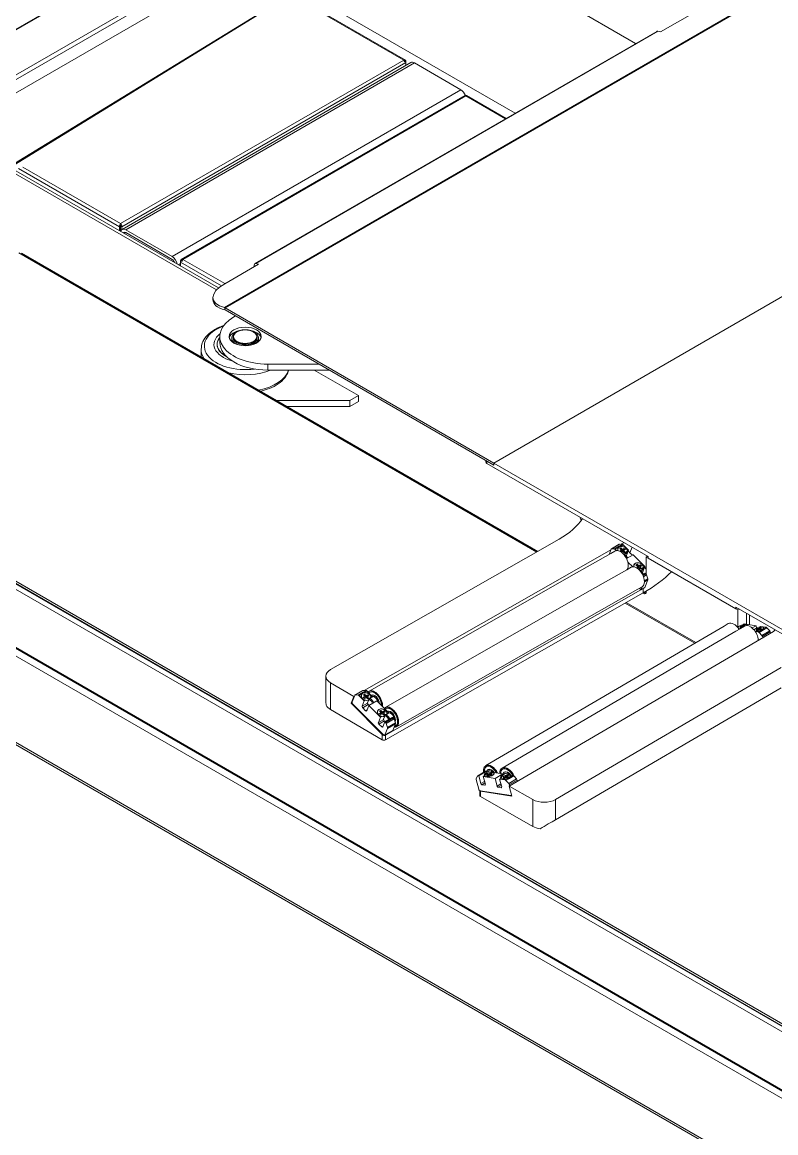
# Model space of a CAD drawing. Header units: millimetres. Extents: x -5 to 1510635, y -6 to 71285.
# Drawn here: x 1274851 to 1275792, y 11014 to 12401 of the extents above; entities that cross this region are included whole.
import ezdxf

# ---------------------------------------------------------------- set-up
doc = ezdxf.new("R2010")
doc.units = ezdxf.units.MM
doc.header["$LTSCALE"] = 1000
doc.linetypes.add('HIDDEN', pattern=[0.375, 0.25, -0.125])
doc.linetypes.add('PHANTOM', pattern=[2.5, 1.25, -0.25, 0.25, -0.25, 0.25, -0.25])
for name, color, linetype in [('2', 42, 'Continuous'), ('MP-3', 3, 'Continuous'), ('MP-4', 4, 'HIDDEN')]:
    doc.layers.add(name, color=color, linetype=linetype)

msp = doc.modelspace()

# ---------------------------------------------------------------- linework, layer by layer
at = {"layer": '2', "color": 6, "linetype": 'PHANTOM'}
msp.add_arc((1275218.259, 12212.212), 3135.026, 146.209252, 107.895356, dxfattribs=at)
at = {"layer": 'MP-3', "color": 0, "linetype": 'Continuous', "lineweight": 15}
for p, q in [((1275329.591, 12673.105), (1274671.982, 12293.434)), ((1275330.359, 12672.544), (1274672.751, 12292.874)), ((1275291.011, 12593.557), (1274788.966, 12303.7)), ((1275293.213, 12588.973), (1274791.167, 12299.117)), ((1275289.677, 12570.457), (1274794.702, 12284.684)), ((1275294.34, 12501.739), (1274791.167, 12194.004)), ((1274791.167, 12192.144), (1275289.469, 12498.927)), ((1275103.331, 12044.279), (1275760.939, 12423.949)), ((1275104.099, 12043.951), (1275761.708, 12423.622)), ((1275648.039, 12388.452), (1275690.465, 12412.947)), ((1275643.393, 12389.221), (1275141.347, 12099.365)), ((1275142.679, 12099.484), (1275644.725, 12389.34)), ((1275644.725, 12389.34), (1275648.039, 12388.452)), ((1275439.584, 11850.259), (1276097.193, 12229.93)), ((1275439.725, 11850.178), (1276097.334, 12229.848)), ((1275145.993, 12098.596), (1275103.567, 12074.101)), ((1275140.478, 12095.411), (1275140.478, 12097.442)), ((1275142.679, 12099.484), (1275145.993, 12098.596)), ((1275088.922, 12056.892), (1275088.922, 12054.187)), ((1275103.331, 12044.279), (1275103.567, 12044.203)), ((1275103.567, 12044.203), (1275103.567, 12041.51)), ((1275103.916, 12041.416), (1275103.567, 12041.51)), ((1275439.584, 11850.259), (1275104.099, 12043.951)), ((1275439.584, 11847.646), (1275104.099, 12041.339)), ((1275117.002, 12033.889), (1275115.022, 12032.746)), ((1275118.911, 12013.967), (1275118.557, 12013.763)), ((1275139.77, 12013.763), (1275139.417, 12013.967)), ((1275097.448, 12008.251), (1275097.448, 12000.903)), ((1275112.324, 12006.292), (1275112.324, 12004.985)), ((1275114.164, 12007.639), (1275114.164, 12006.414)), ((1275136.571, 11997.56), (1275136.614, 11997.535)), ((1275136.571, 11997.56), (1275136.571, 11997.525)), ((1275140.62, 11998.786), (1275139.073, 11999.68)), ((1275140.616, 12000.571), (1275142.35, 11999.57)), ((1275140.616, 12000.571), (1275140.616, 11999.264)), ((1275140.616, 11999.264), (1275141.099, 11998.986)), ((1275144.164, 12006.414), (1275144.164, 12007.639)), ((1275145.1, 12001.546), (1275144.288, 12002.015)), ((1275146.004, 12004.985), (1275146.004, 12006.292)), ((1275074.164, 11992.254), (1275074.164, 11982.687)), ((1275157.387, 11973.61), (1275221.473, 11973.573)), ((1275157.387, 11966.262), (1275157.387, 11973.61)), ((1275157.387, 11966.262), (1275234.214, 11966.217)), ((1275270.585, 11934.44), (1275215.527, 11966.228)), ((1275168.245, 11928.37), (1275259.979, 11928.316)), ((1275259.979, 11928.316), (1275270.585, 11934.44)), ((1275259.979, 11920.968), (1275259.979, 11928.316)), ((1275259.979, 11920.968), (1275270.585, 11927.092)), ((1275270.585, 11927.092), (1275270.585, 11934.44)), ((1275180.985, 11921.014), (1275259.979, 11920.968)), ((1275429.927, 11853.222), (1275429.927, 11851.484)), ((1275431.099, 11852.545), (1275431.099, 11849.851)), ((1275431.099, 11852.545), (1275439.725, 11847.565)), ((1275632.624, 11733.5), (1275431.099, 11849.851)), ((1275439.584, 11850.259), (1275439.584, 11847.646)), ((1275439.584, 11847.646), (1275439.725, 11847.728)), ((1275439.725, 11850.178), (1275935.124, 11564.159)), ((1275439.725, 11847.565), (1275439.725, 11850.178)), ((1275521.455, 11755.078), (1275235.81, 11592.302)), ((1275596.538, 11748.751), (1275586.574, 11743.073)), ((1275596.934, 11748.841), (1275586.97, 11743.163)), ((1275590.417, 11743.015), (1275594.697, 11745.454)), ((1275596.102, 11746.254), (1275600.381, 11748.693)), ((1275596.934, 11748.841), (1275600.381, 11748.693)), ((1275601.456, 11748.119), (1275597.176, 11745.68)), ((1275599.417, 11749.461), (1275598.232, 11748.785)), ((1275599.417, 11749.461), (1275599.143, 11748.746)), ((1275608.17, 11741.351), (1275601.456, 11748.119)), ((1275585.894, 11741.755), (1275534.178, 11712.284)), ((1275585.735, 11737.314), (1275540.185, 11711.358)), ((1275586.244, 11742.666), (1275583.761, 11736.19)), ((1275591.001, 11740.316), (1275585.735, 11737.314)), ((1275590.417, 11743.015), (1275586.97, 11743.163)), ((1275595.771, 11744.88), (1275591.492, 11742.441)), ((1275593.161, 11740.758), (1275591.492, 11742.441)), ((1275597.041, 11740.217), (1275599.176, 11741.433)), ((1275597.195, 11743.43), (1275598.619, 11744.241)), ((1275599.176, 11741.433), (1275597.195, 11743.43)), ((1275597.787, 11739.662), (1275598.695, 11740.18)), ((1275597.816, 11742.804), (1275598.138, 11742.987)), ((1275598.138, 11742.987), (1275598.619, 11744.241)), ((1275598.138, 11742.987), (1275600.119, 11740.991)), ((1275598.619, 11744.241), (1275600.599, 11742.245)), ((1275598.695, 11740.18), (1275599.176, 11741.433)), ((1275600.496, 11740.103), (1275598.731, 11739.097)), ((1275600.119, 11740.991), (1275600.599, 11742.245)), ((1275600.119, 11740.991), (1275602.254, 11742.208)), ((1275602.476, 11738.107), (1275600.496, 11740.103)), ((1275600.599, 11742.245), (1275602.734, 11743.461)), ((1275601.439, 11739.66), (1275601.919, 11740.914)), ((1275601.439, 11739.66), (1275602.798, 11738.29)), ((1275604.054, 11742.131), (1275601.919, 11740.914)), ((1275601.919, 11740.914), (1275603.9, 11738.918)), ((1275602.254, 11742.208), (1275602.734, 11743.461)), ((1275602.254, 11742.208), (1275602.953, 11741.503)), ((1275603.9, 11738.918), (1275602.476, 11738.107)), ((1275602.734, 11743.461), (1275604.054, 11742.131)), ((1275603.461, 11735.411), (1275602.745, 11735.825)), ((1275604.827, 11734.303), (1275605.647, 11734.771)), ((1275605.583, 11731.024), (1275613.781, 11735.695)), ((1275605.647, 11734.771), (1275608.17, 11741.351)), ((1275606.277, 11732.832), (1275606.008, 11732.679)), ((1275606.235, 11738.634), (1275606.355, 11738.947)), ((1275607.173, 11731.93), (1275606.277, 11732.832)), ((1275606.606, 11740.46), (1275608.17, 11741.351)), ((1275609.839, 11738.266), (1275612.473, 11745.135)), ((1275612.892, 11735.189), (1275609.839, 11738.266)), ((1275628.303, 11721.057), (1275613.781, 11735.695)), ((1275631.917, 11733.908), (1275630.149, 11732.888)), ((1275630.149, 11732.888), (1275644.291, 11724.723)), ((1275630.149, 11732.888), (1275644.291, 11724.723)), ((1275630.149, 11711.219), (1275630.149, 11732.888)), ((1275632.624, 11731.459), (1275632.624, 11733.5)), ((1275611.135, 11720.021), (1275605.868, 11717.02)), ((1275613.295, 11720.464), (1275607.257, 11726.55)), ((1275617.329, 11723.135), (1275618.752, 11723.947)), ((1275619.309, 11721.139), (1275617.329, 11723.135)), ((1275617.92, 11719.368), (1275618.828, 11719.886)), ((1275617.949, 11722.51), (1275618.272, 11722.693)), ((1275618.272, 11722.693), (1275618.752, 11723.947)), ((1275618.272, 11722.693), (1275620.252, 11720.697)), ((1275618.752, 11723.947), (1275620.732, 11721.95)), ((1275618.828, 11719.886), (1275619.309, 11721.139)), ((1275620.629, 11719.808), (1275618.864, 11718.803)), ((1275620.252, 11720.697), (1275620.732, 11721.95)), ((1275620.252, 11720.697), (1275622.387, 11721.914)), ((1275622.609, 11717.812), (1275620.629, 11719.808)), ((1275620.732, 11721.95), (1275622.868, 11723.167)), ((1275621.572, 11719.366), (1275622.053, 11720.62)), ((1275621.572, 11719.366), (1275622.932, 11717.996)), ((1275624.188, 11721.836), (1275622.053, 11720.62)), ((1275622.053, 11720.62), (1275624.033, 11718.623)), ((1275622.387, 11721.914), (1275622.868, 11723.167)), ((1275622.387, 11721.914), (1275623.086, 11721.209)), ((1275624.033, 11718.623), (1275622.609, 11717.812)), ((1275622.868, 11723.167), (1275624.188, 11721.836)), ((1275625.403, 11713.492), (1275628.303, 11721.057)), ((1275626.368, 11718.34), (1275626.489, 11718.653)), ((1275626.739, 11720.166), (1275628.303, 11721.057)), ((1275630.149, 11717.794), (1275627.915, 11720.045)), ((1275742.225, 11668.18), (1275632.624, 11731.459)), ((1275534.178, 11712.284), (1275277.962, 11566.278)), ((1275540.185, 11711.358), (1275283.969, 11565.352)), ((1275605.868, 11717.02), (1275560.319, 11691.064)), ((1275623.595, 11715.117), (1275622.878, 11715.531)), ((1275625.716, 11710.73), (1275628.932, 11712.562)), ((1275626.17, 11709.768), (1275629.705, 11711.783)), ((1275630.498, 11710.474), (1275626.749, 11708.338)), ((1275627.881, 11703.121), (1275632.106, 11705.528)), ((1275632.153, 11704.252), (1275627.893, 11701.824)), ((1275628.507, 11694.743), (1275632.153, 11704.252)), ((1275628.932, 11712.562), (1275629.705, 11711.783)), ((1275630.498, 11710.474), (1275632.106, 11705.528)), ((1275560.319, 11691.064), (1275304.103, 11545.057)), ((1275623.342, 11692.089), (1275304.496, 11510.393)), ((1275574.182, 11666.736), (1275619.731, 11692.693)), ((1275619.731, 11692.693), (1275624.998, 11695.694)), ((1275621.655, 11693.789), (1275623.525, 11691.904)), ((1275623.525, 11691.904), (1275624.973, 11695.68)), ((1275623.525, 11691.904), (1275628.507, 11694.743)), ((1275626.157, 11693.404), (1275626.157, 11687.978)), ((1275630.149, 11689.613), (1275630.149, 11690.312)), ((1275304.496, 11504.677), (1275626.157, 11687.978)), ((1275605.251, 11676.064), (1275692.071, 11625.938)), ((1275626.033, 11687.907), (1275626.614, 11687.572)), ((1275626.614, 11687.572), (1275630.149, 11689.613)), ((1275317.22, 11520.305), (1275574.182, 11666.736)), ((1275603.97, 11675.334), (1275690.807, 11625.199)), ((1275730.558, 11674.917), (1275744.7, 11666.752)), ((1275730.558, 11674.917), (1275744.7, 11666.752)), ((1275943.751, 11553.871), (1275742.225, 11670.222)), ((1275742.225, 11668.18), (1275742.225, 11670.222)), ((1275742.225, 11668.18), (1275742.225, 11670.222)), ((1275743.993, 11669.201), (1275742.225, 11668.18)), ((1275743.993, 11669.201), (1275742.225, 11668.18)), ((1275746.468, 11667.772), (1275744.7, 11666.752)), ((1275746.468, 11667.772), (1275744.7, 11666.752)), ((1275744.7, 11666.752), (1275744.7, 11645.495)), ((1275744.7, 11666.752), (1275744.7, 11645.495)), ((1275755.307, 11662.669), (1275755.307, 11648.891)), ((1275755.307, 11662.669), (1275755.307, 11648.891)), ((1275732.677, 11649.691), (1275727.479, 11646.65)), ((1275751.034, 11648.404), (1275752.578, 11649.307)), ((1275752.578, 11649.307), (1275767.291, 11647.066)), ((1275759.064, 11660.5), (1275759.064, 11648.319)), ((1275759.064, 11660.5), (1275759.064, 11648.319)), ((1275788.962, 11640.027), (1275458.8, 11446.901)), ((1275727.479, 11646.65), (1275682.521, 11620.352)), ((1275742.257, 11640.256), (1275702.919, 11617.245)), ((1275747.455, 11643.297), (1275742.257, 11640.256)), ((1275746.004, 11643.057), (1275746.831, 11642.932)), ((1275746.857, 11644.481), (1275748.965, 11645.714)), ((1275748.195, 11644.278), (1275746.857, 11644.481)), ((1275746.958, 11646.02), (1275748.363, 11646.841)), ((1275748.965, 11645.714), (1275746.958, 11646.02)), ((1275753.075, 11646.584), (1275747.877, 11643.543)), ((1275750.302, 11645.51), (1275748.195, 11644.278)), ((1275748.363, 11646.841), (1275750.369, 11646.536)), ((1275748.653, 11645.761), (1275748.363, 11646.841)), ((1275749.194, 11644.862), (1275748.965, 11645.714)), ((1275749.161, 11644.982), (1275749.35, 11644.953)), ((1275751.046, 11645.397), (1275750.302, 11645.51)), ((1275750.369, 11646.536), (1275752.477, 11647.769)), ((1275750.66, 11645.456), (1275750.369, 11646.536)), ((1275753.814, 11647.565), (1275751.707, 11646.332)), ((1275751.707, 11646.332), (1275752.451, 11646.219)), ((1275751.834, 11645.858), (1275751.707, 11646.332)), ((1275752.477, 11647.769), (1275753.814, 11647.565)), ((1275752.706, 11646.916), (1275752.477, 11647.769)), ((1275762.534, 11644.283), (1275767.291, 11647.066)), ((1275766.402, 11639.951), (1275769.944, 11639.411)), ((1275767.255, 11641.375), (1275769.363, 11642.607)), ((1275768.593, 11641.171), (1275767.255, 11641.375)), ((1275767.291, 11647.066), (1275768.042, 11644.273)), ((1275767.356, 11642.913), (1275768.761, 11643.735)), ((1275769.363, 11642.607), (1275767.356, 11642.913)), ((1275770.7, 11642.404), (1275768.593, 11641.171)), ((1275768.761, 11643.735), (1275770.768, 11643.429)), ((1275769.051, 11642.655), (1275768.761, 11643.735)), ((1275769.592, 11641.755), (1275769.363, 11642.607)), ((1275769.559, 11641.875), (1275769.748, 11641.847)), ((1275774.168, 11641.882), (1275769.944, 11639.411)), ((1275772.707, 11642.098), (1275770.7, 11642.404)), ((1275770.768, 11643.429), (1275772.875, 11644.662)), ((1275771.058, 11642.349), (1275770.768, 11643.429)), ((1275771.032, 11638.737), (1275775.256, 11641.208)), ((1275771.032, 11638.737), (1275774.525, 11634.878)), ((1275771.432, 11645.297), (1275772.976, 11646.2)), ((1275774.213, 11644.458), (1275772.105, 11643.225)), ((1275772.105, 11643.225), (1275774.112, 11642.92)), ((1275772.395, 11642.146), (1275772.105, 11643.225)), ((1275772.207, 11642.174), (1275772.363, 11642.266)), ((1275774.112, 11642.92), (1275772.707, 11642.098)), ((1275772.875, 11644.662), (1275774.213, 11644.458)), ((1275773.104, 11643.81), (1275772.875, 11644.662)), ((1275772.976, 11646.2), (1275779.779, 11645.164)), ((1275784.359, 11640.631), (1275774.525, 11634.878)), ((1275775.261, 11633.537), (1275785.095, 11639.29)), ((1275779.779, 11645.164), (1275775.555, 11642.693)), ((1275776.643, 11642.019), (1275780.867, 11644.489)), ((1275784.359, 11640.631), (1275780.867, 11644.489)), ((1275785.095, 11639.29), (1275785.45, 11637.972)), ((1275790.388, 11641.101), (1275789.97, 11642.656)), ((1275775.261, 11633.537), (1275775.615, 11632.22)), ((1275682.521, 11620.352), (1275429.631, 11472.425)), ((1275702.919, 11617.245), (1275450.029, 11469.319)), ((1275798.692, 11595.015), (1275516.756, 11430.099)), ((1275229.86, 11584.084), (1275229.86, 11553.914)), ((1275235.626, 11575.973), (1275264.913, 11558.842)), ((1275235.626, 11542.496), (1275235.626, 11575.973)), ((1275276.268, 11566.244), (1275266.304, 11560.566)), ((1275276.664, 11566.333), (1275266.7, 11560.655)), ((1275275.832, 11563.747), (1275280.111, 11566.185)), ((1275276.664, 11566.333), (1275280.111, 11566.185)), ((1275281.186, 11565.611), (1275276.906, 11563.173)), ((1275287.9, 11558.843), (1275281.186, 11565.611)), ((1275516.756, 11404.787), (1275798.692, 11569.704)), ((1275261.617, 11550.245), (1275264.913, 11558.842)), ((1275265.974, 11560.159), (1275262.809, 11551.904)), ((1275265.624, 11559.247), (1275264.913, 11558.842)), ((1275270.147, 11560.507), (1275266.7, 11560.655)), ((1275270.147, 11560.507), (1275274.427, 11562.946)), ((1275275.501, 11562.372), (1275271.222, 11559.933)), ((1275277.936, 11553.165), (1275271.222, 11559.933)), ((1275275.413, 11546.585), (1275277.936, 11553.165)), ((1275276.771, 11557.709), (1275278.906, 11558.926)), ((1275278.091, 11556.378), (1275276.771, 11557.709)), ((1275276.925, 11560.922), (1275278.349, 11561.733)), ((1275278.906, 11558.926), (1275276.925, 11560.922)), ((1275277.391, 11557.083), (1275278.425, 11557.672)), ((1275277.546, 11560.296), (1275277.868, 11560.48)), ((1275277.868, 11560.48), (1275278.349, 11561.733)), ((1275277.868, 11560.48), (1275279.849, 11558.483)), ((1275277.936, 11553.165), (1275279.5, 11554.057)), ((1275280.226, 11557.595), (1275278.091, 11556.378)), ((1275278.349, 11561.733), (1275280.329, 11559.737)), ((1275278.425, 11557.672), (1275278.906, 11558.926)), ((1275279.849, 11558.483), (1275280.329, 11559.737)), ((1275279.849, 11558.483), (1275281.984, 11559.7)), ((1275282.206, 11555.599), (1275280.226, 11557.595)), ((1275280.329, 11559.737), (1275282.464, 11560.954)), ((1275281.169, 11557.153), (1275281.649, 11558.406)), ((1275281.169, 11557.153), (1275282.528, 11555.782)), ((1275283.785, 11559.623), (1275281.649, 11558.406)), ((1275281.649, 11558.406), (1275283.63, 11556.41)), ((1275281.984, 11559.7), (1275282.464, 11560.954)), ((1275281.984, 11559.7), (1275282.683, 11558.995)), ((1275283.112, 11553.738), (1275281.988, 11550.806)), ((1275283.63, 11556.41), (1275282.206, 11555.599)), ((1275282.464, 11560.954), (1275283.785, 11559.623)), ((1275283.547, 11547.51), (1275293.511, 11553.188)), ((1275285.965, 11556.126), (1275286.085, 11556.439)), ((1275288.054, 11557.922), (1275286.221, 11556.878)), ((1275286.336, 11557.952), (1275287.9, 11558.843)), ((1275286.958, 11560.322), (1275286.652, 11560.147)), ((1275287.405, 11557.553), (1275287.9, 11558.843)), ((1275287.93, 11558.401), (1275287.675, 11558.255)), ((1275308.033, 11538.549), (1275293.511, 11553.188)), ((1275235.626, 11542.496), (1275300.253, 11504.693)), ((1275262.78, 11550.908), (1275261.617, 11550.245)), ((1275300.253, 11511.3), (1275261.617, 11550.245)), ((1275263.649, 11549.32), (1275301.935, 11510.727)), ((1275275.413, 11546.585), (1275282.095, 11550.393)), ((1275282.89, 11548.549), (1275276.043, 11544.647)), ((1275279.674, 11540.987), (1275276.043, 11544.647)), ((1275279.674, 11540.987), (1275281.43, 11541.988)), ((1275283.547, 11547.51), (1275281.024, 11540.929)), ((1275298.069, 11532.871), (1275283.547, 11547.51)), ((1275296.904, 11537.415), (1275299.039, 11538.632)), ((1275298.224, 11536.084), (1275296.904, 11537.415)), ((1275297.059, 11540.628), (1275298.482, 11541.439)), ((1275299.039, 11538.632), (1275297.059, 11540.628)), ((1275297.525, 11536.789), (1275298.559, 11537.378)), ((1275297.68, 11540.002), (1275298.002, 11540.185)), ((1275298.002, 11540.185), (1275298.482, 11541.439)), ((1275298.002, 11540.185), (1275299.982, 11538.189)), ((1275298.482, 11541.439), (1275300.462, 11539.443)), ((1275298.559, 11537.378), (1275299.039, 11538.632)), ((1275299.982, 11538.189), (1275300.462, 11539.443)), ((1275299.982, 11538.189), (1275302.117, 11539.406)), ((1275300.462, 11539.443), (1275302.598, 11540.659)), ((1275301.302, 11536.858), (1275301.783, 11538.112)), ((1275303.918, 11539.329), (1275301.783, 11538.112)), ((1275301.783, 11538.112), (1275303.763, 11536.116)), ((1275302.117, 11539.406), (1275302.598, 11540.659)), ((1275302.117, 11539.406), (1275302.816, 11538.701)), ((1275302.598, 11540.659), (1275303.918, 11539.329)), ((1275308.187, 11537.628), (1275306.354, 11536.583)), ((1275306.469, 11537.658), (1275308.033, 11538.549)), ((1275307.091, 11540.028), (1275306.785, 11539.853)), ((1275307.538, 11537.258), (1275308.033, 11538.549)), ((1275308.063, 11538.107), (1275307.808, 11537.961)), ((1275295.547, 11526.291), (1275298.069, 11532.871)), ((1275295.547, 11526.291), (1275302.228, 11530.098)), ((1275303.023, 11528.254), (1275296.176, 11524.352)), ((1275299.807, 11520.693), (1275296.176, 11524.352)), ((1275298.069, 11532.871), (1275299.633, 11533.762)), ((1275300.359, 11537.301), (1275298.224, 11536.084)), ((1275302.34, 11535.305), (1275300.359, 11537.301)), ((1275303.68, 11527.215), (1275301.157, 11520.635)), ((1275301.302, 11536.858), (1275302.662, 11535.488)), ((1275303.246, 11533.444), (1275302.122, 11530.512)), ((1275303.763, 11536.116), (1275302.34, 11535.305)), ((1275303.68, 11527.215), (1275313.644, 11532.893)), ((1275304.454, 11526.436), (1275303.68, 11527.215)), ((1275304.454, 11526.436), (1275314.418, 11532.114)), ((1275315.21, 11530.806), (1275305.246, 11525.128)), ((1275306.854, 11520.181), (1275305.246, 11525.128)), ((1275306.099, 11535.832), (1275306.219, 11536.145)), ((1275306.854, 11520.181), (1275316.818, 11525.859)), ((1275316.865, 11524.583), (1275306.901, 11518.905)), ((1275314.418, 11532.114), (1275313.644, 11532.893)), ((1275313.7, 11516.328), (1275316.865, 11524.583)), ((1275315.21, 11530.806), (1275316.818, 11525.859)), ((1275299.807, 11520.693), (1275301.563, 11521.694)), ((1275300.253, 11511.3), (1275300.253, 11504.693)), ((1275303.406, 11510.243), (1275313.37, 11515.921)), ((1275303.736, 11510.65), (1275306.901, 11518.905)), ((1275303.736, 11510.65), (1275313.7, 11516.328)), ((1275304.496, 11504.677), (1275304.496, 11510.393)), ((1275420.889, 11443.012), (1275417.683, 11454.945)), ((1275419.359, 11459.245), (1275417.731, 11456.166)), ((1275429.474, 11465.298), (1275419.64, 11459.546)), ((1275429.997, 11465.384), (1275420.163, 11459.631)), ((1275420.163, 11459.631), (1275420.946, 11459.512)), ((1275430.781, 11465.265), (1275420.946, 11459.512)), ((1275420.946, 11459.512), (1275423.502, 11449.999)), ((1275428.175, 11459.549), (1275426.631, 11458.646)), ((1275426.631, 11458.646), (1275441.344, 11456.405)), ((1275429.187, 11449.133), (1275426.631, 11458.646)), ((1275427.815, 11460.261), (1275428.159, 11462.006)), ((1275427.815, 11460.261), (1275428.029, 11459.464)), ((1275433.67, 11465.52), (1275428.893, 11462.726)), ((1275429.997, 11465.384), (1275430.781, 11465.265)), ((1275430.745, 11459.573), (1275432.852, 11460.806)), ((1275432.082, 11459.37), (1275430.745, 11459.573)), ((1275430.781, 11465.265), (1275431.114, 11464.025)), ((1275430.846, 11461.112), (1275432.251, 11461.933)), ((1275432.852, 11460.806), (1275430.846, 11461.112)), ((1275434.19, 11460.602), (1275432.082, 11459.37)), ((1275432.251, 11461.933), (1275434.257, 11461.628)), ((1275432.541, 11460.853), (1275432.251, 11461.933)), ((1275432.676, 11467.429), (1275432.373, 11467.253)), ((1275433.081, 11459.954), (1275432.852, 11460.806)), ((1275433.049, 11460.074), (1275433.237, 11460.045)), ((1275436.196, 11460.297), (1275434.19, 11460.602)), ((1275434.257, 11461.628), (1275436.364, 11462.861)), ((1275434.547, 11460.548), (1275434.257, 11461.628)), ((1275436.465, 11464.399), (1275434.922, 11463.496)), ((1275437.702, 11462.657), (1275435.594, 11461.424)), ((1275435.594, 11461.424), (1275437.601, 11461.119)), ((1275435.885, 11460.344), (1275435.594, 11461.424)), ((1275435.696, 11460.373), (1275435.852, 11460.464)), ((1275437.601, 11461.119), (1275436.196, 11460.297)), ((1275436.364, 11462.861), (1275437.702, 11462.657)), ((1275436.593, 11462.008), (1275436.364, 11462.861)), ((1275436.465, 11464.399), (1275451.179, 11462.158)), ((1275451.179, 11462.158), (1275441.344, 11456.405)), ((1275441.344, 11456.405), (1275443.9, 11446.893)), ((1275448.573, 11456.443), (1275447.029, 11455.54)), ((1275447.029, 11455.54), (1275453.831, 11454.504)), ((1275449.585, 11446.027), (1275447.029, 11455.54)), ((1275448.213, 11457.155), (1275448.557, 11458.899)), ((1275448.213, 11457.155), (1275448.427, 11456.357)), ((1275454.068, 11462.413), (1275449.291, 11459.619)), ((1275451.143, 11456.467), (1275453.25, 11457.699)), ((1275452.48, 11456.263), (1275451.143, 11456.467)), ((1275451.179, 11462.158), (1275451.512, 11460.918)), ((1275451.244, 11458.005), (1275452.649, 11458.827)), ((1275453.25, 11457.699), (1275451.244, 11458.005)), ((1275454.588, 11457.496), (1275452.48, 11456.263)), ((1275452.649, 11458.827), (1275454.655, 11458.521)), ((1275452.939, 11457.747), (1275452.649, 11458.827)), ((1275453.074, 11464.323), (1275452.772, 11464.146)), ((1275453.479, 11456.847), (1275453.25, 11457.699)), ((1275453.447, 11456.967), (1275453.635, 11456.939)), ((1275453.831, 11454.504), (1275458.055, 11456.974)), ((1275456.594, 11457.19), (1275454.588, 11457.496)), ((1275454.655, 11458.521), (1275456.762, 11459.754)), ((1275454.945, 11457.441), (1275454.655, 11458.521)), ((1275459.144, 11456.3), (1275454.92, 11453.829)), ((1275456.863, 11461.292), (1275455.32, 11460.389)), ((1275458.1, 11459.55), (1275455.993, 11458.318)), ((1275455.993, 11458.318), (1275457.999, 11458.012)), ((1275456.283, 11457.238), (1275455.993, 11458.318)), ((1275456.094, 11457.266), (1275456.25, 11457.358)), ((1275457.999, 11458.012), (1275456.594, 11457.19)), ((1275456.762, 11459.754), (1275458.1, 11459.55)), ((1275456.991, 11458.902), (1275456.762, 11459.754)), ((1275456.863, 11461.292), (1275463.666, 11460.256)), ((1275458.412, 11449.97), (1275468.247, 11455.723)), ((1275468.983, 11454.382), (1275459.148, 11448.63)), ((1275459.442, 11457.785), (1275463.666, 11460.256)), ((1275464.755, 11459.581), (1275460.531, 11457.111)), ((1275464.755, 11459.581), (1275468.247, 11455.723)), ((1275468.983, 11454.382), (1275469.337, 11453.064)), ((1275422.102, 11441.033), (1275422.102, 11435.061)), ((1275461.504, 11435.088), (1275422.714, 11440.996)), ((1275422.995, 11440.435), (1275462.139, 11434.474)), ((1275422.995, 11440.435), (1275422.995, 11433.828)), ((1275423.502, 11449.999), (1275428.214, 11452.755)), ((1275428.75, 11450.757), (1275424.87, 11448.488)), ((1275424.87, 11448.488), (1275428.549, 11447.927)), ((1275428.549, 11447.927), (1275429.189, 11448.302)), ((1275443.9, 11446.893), (1275448.612, 11449.649)), ((1275449.148, 11447.651), (1275445.268, 11445.381)), ((1275445.268, 11445.381), (1275448.947, 11444.821)), ((1275448.947, 11444.821), (1275449.587, 11445.195)), ((1275458.412, 11449.97), (1275454.92, 11453.829)), ((1275462.139, 11434.474), (1275458.8, 11446.901)), ((1275488.472, 11429.992), (1275458.8, 11446.901)), ((1275459.148, 11448.63), (1275459.502, 11447.312)), ((1275488.472, 11396.515), (1275422.995, 11433.828)), ((1275488.472, 11396.515), (1275488.472, 11429.992)), ((1275516.756, 11430.099), (1275516.756, 11404.787))]:
    msp.add_line(p, q, dxfattribs=at)
for centre, radius, start, end in [((1275384.603, 12115.765), 425.758, 299.568101, 299.785711), ((1275852.392, 11510.931), 151.4, 120.021228, 120.629198), ((1275064.333, 11933.257), 425.758, 299.568101, 299.785711), ((1275536.281, 11326.019), 151.404, 120.021237, 120.629189)]:
    msp.add_arc(centre, radius, start, end, dxfattribs=at)
for centre, major_axis, ratio, start_param, end_param in [((1275645.493, 12385.584), (2.1, -3.637), 0.57735029, 2.61799378, 3.14159265), ((1275143.447, 12095.728), (2.1, -3.637), 0.57735029, 2.61799378, 3.92699072), ((1275138.922, 12064.627), (49.853, 9.332), 0.41075441, 2.27945262, 3.84356691), ((1275138.922, 12061.922), (49.853, 9.332), 0.41075441, 3.06485071, 3.85024895), ((1275104.099, 12040.522), (-2.1, 3.637), 0.57735029, -0.78539826, -0.60515231), ((1275104.099, 12040.522), (-0.5, 0.866), 0.57735029, 5.23598769, 5.75958644), ((1275157.448, 12008.251), (60, 0), 0.57735031, 2.35619457, 4.71137428), ((1275129.164, 11996.251), (51.017, 0), 0.57735031, 2.13893761, 4.94580374), ((1275129.164, 11998.29), (39, 0), 0.57735031, 2.50804384, 4.27268291), ((1275129.164, 12004.985), (20, 0), 0.57735031, 0.14189704, 2.99969562), ((1275129.164, 12006.292), (-16.84, 0), 0.57735031, 5.34507742, 7.44507326), ((1275129.164, 12007.639), (15, 0), 0.57735031, 2.35619438, 6.28318531), ((1275129.164, 12006.292), (-16.84, 0), 0.57735031, 2.68617271, 4.07970054), ((1275129.164, 12007.639), (15, 0), 0.57735031, 0, 0.78539828), ((1275129.164, 11998.29), (35, 0), 0.57735031, 2.70491948, 3.99848368), ((1275129.164, 11998.29), (-35, 0), 0.57735031, 5.84651213, 6.28318531), ((1275129.164, 11998.29), (-35, 0), 0.57735031, 0, 0.8422773), ((1275157.448, 12000.903), (60, 0), 0.57735031, 3.14159265, 4.71137428), ((1275129.164, 12004.985), (-16.84, 0), 0.57735031, 0, 0.47184899), ((1275129.164, 12006.414), (15, 0), 0.57735031, 3.14159265, 6.28318531), ((1275129.763, 12005.946), (-14.3, 0), 0.57735031, 1.37867773, 2.27980451), ((1275129.164, 12006.292), (-16.84, 0), 0.57735031, -4.3034806, -4.25696888), ((1275139.073, 11997.897), (-0.941, 0), 0.57735031, 4.21264826, 6.22173649), ((1275129.164, 12004.985), (14.3, 0), 0.57735031, -0.74981826, -0.64203922), ((1275129.164, 12004.985), (15, 0), 0.57735031, -0.7514793, -0.7020777), ((1275129.164, 12004.985), (15, 0), 0.57735031, -0.7514793, -0.71415489), ((1275129.763, 12005.946), (-14.3, 0), 0.57735031, 2.43258463, 3.03496326), ((1275143.703, 12000.571), (-0.941, 0), 0.57735031, 3.67727423, 6.28318531), ((1275143.703, 12000.571), (-0.941, 0), 0.57735031, 0, 1.123838), ((1275129.164, 12004.985), (14.3, 0), 0.57735031, -0.28350377, -0.2046571), ((1275129.164, 12004.985), (-16.84, 0), 0.57735031, 2.78857514, 3.14159265), ((1275143.703, 12000.571), (-2.192, 0), 0.57735031, 3.89227051, 4.02144424), ((1275129.164, 11992.254), (55, 0), 0.57735031, 3.10833184, 3.14159265), ((1275129.164, 11992.254), (55, 0), 0.57735031, 3.14159265, 3.52460782), ((1275129.164, 11992.254), (55, 0), 0.57735031, 4.32937397, 5.32422043), ((1275129.164, 11971.666), (55, 0), 0.57735031, 5.01789019, 6.11166668), ((1275433.927, 11851.484), (4, 0), 0.57735031, 3.14159265, 3.9269909), ((1275471.352, 11842.881), (30, 0), 0.57735031, 3.08263597, 3.14159265), ((1275433.646, 11806.442), (125, 0), 0.57735031, 5.49125454, 5.92124221), ((1275555.549, 11782.082), (6.25, -10.825), 0.57735029, 4.33850792, 4.68227117), ((1275595.291, 11743.626), (-0.99, 1.738), 0.57356636, 5.15196627, 5.93736443), ((1275600.547, 11741.174), (-5.808, 2.227), 0.74128298, 2.0812876, 6.28318531), ((1275600.547, 11741.174), (-5.836, 2.237), 0.74128298, 5.57848359, 5.89565448), ((1275596.696, 11744.427), (-0.99, 1.738), 0.57356636, 5.15196627, 5.93736443), ((1275597.528, 11747.014), (0.99, -1.738), 0.57356636, 2.79577178, 3.14159265), ((1275600.547, 11741.174), (-5.836, 2.237), 0.74128298, 3.47177444, 5.57848359), ((1275606.892, 11745.088), (10.317, -0.554), 0.57559328, 2.00679422, 2.41166803), ((1275600.975, 11746.866), (-0.99, 1.738), 0.57356636, 5.15196627, 5.93736443), ((1275587.564, 11741.336), (0.99, -1.738), 0.57356636, 2.79577178, 3.58116994), ((1275591.011, 11741.188), (-0.99, 1.738), 0.57356636, 5.15196627, 5.93736443), ((1275597.933, 11728.152), (6.932, -12.164), 0.57356636, 0.23949371, 3.14159265), ((1275600.547, 11741.174), (5.836, -2.237), 0.74128298, 2.75406182, 3.71038531), ((1275600.547, 11741.174), (-5.808, 2.227), 0.74128298, 0, 0.57015632), ((1275600.427, 11740.86), (-5.808, 2.227), 0.74128298, 2.14731695, 3.14159265), ((1275602.773, 11730.91), (2.971, -5.213), 0.57356636, 1.35365777, 2.46785669), ((1275603.484, 11731.316), (-2.476, 4.344), 0.57356636, 4.45089554, 5.50752284), ((1275606.637, 11733.772), (-0.743, 1.303), 0.57356636, 0.43957729, 2.01037362), ((1275602.722, 11734.21), (-9.337, 3.58), 0.74128298, 4.16627271, 4.45656498), ((1275618.066, 11707.858), (6.932, -12.164), 0.57356636, 0, 3.14159265), ((1275620.681, 11720.879), (5.836, -2.237), 0.74128298, 0.33018179, 3.71038531), ((1275620.681, 11720.879), (-5.808, 2.227), 0.74128298, 0, 0.57015632), ((1275620.681, 11720.879), (-5.808, 2.227), 0.74128298, 2.0812876, 6.28318531), ((1275620.561, 11720.566), (-5.808, 2.227), 0.74128298, 2.14731695, 3.14159265), ((1275622.906, 11710.616), (2.971, -5.213), 0.57356636, 1.35365777, 2.46785669), ((1275623.618, 11711.021), (-2.476, 4.344), 0.57356636, 4.45089554, 5.50752284), ((1275471.614, 11778.377), (-220, 0), 0.57735031, -3.93352342, -3.66778731), ((1275629.225, 11710.529), (-0.99, 1.738), 0.57356636, 4.36656811, 5.15196627), ((1275630.832, 11705.582), (0.99, -1.738), 0.57356636, 0.43957729, 1.22497545), ((1275626.614, 11691.655), (-2.5, 4.33), 0.57735029, 2.35619439, 3.92699072), ((1275739.746, 11637.606), (7.069, -12.084), 0.58110959, 1.62859101, 3.14159265), ((1275750.336, 11646.023), (-6.007, -1.614), 0.34636061, 2.90566727, 5.97780765), ((1275750.336, 11646.023), (-6.036, -1.622), 0.34636061, 2.90297195, 4.50413642), ((1275744.523, 11640.4), (3.029, -5.179), 0.58110959, -3.93685469, -3.82321244), ((1275750.336, 11646.023), (-6.007, -1.614), 0.34636061, 0.59749891, 1.16127083), ((1275750.336, 11646.023), (-6.036, -1.622), 0.34636061, 0.60687895, 1.15603964), ((1275760.144, 11634.499), (7.069, -12.084), 0.58110959, 0.79746175, 3.14159265), ((1275764.921, 11637.294), (3.029, -5.179), 0.58110959, -3.93685469, -3.82321244), ((1275770.734, 11642.916), (-6.007, -1.614), 0.34636061, 0.59749891, 5.97780765), ((1275770.734, 11642.916), (6.036, 1.622), 0.34636061, 3.74847161, 5.22184904), ((1275770.431, 11637.6), (-1.01, 1.726), 0.58110959, 5.05816699, 5.84356515), ((1275770.734, 11642.916), (-6.036, -1.622), 0.34636061, 2.39742727, 4.50413642), ((1275770.734, 11642.916), (6.036, 1.622), 0.34636061, -1.06133627, -0.74416538), ((1275774.655, 11640.07), (-1.01, 1.726), 0.58110959, 5.05816699, 5.84356515), ((1275773.923, 11633.741), (-1.01, 1.726), 0.58110959, 4.27276882, 5.05816699), ((1275776.042, 11640.881), (-1.01, 1.726), 0.58110959, 5.05816699, 5.84356515), ((1275780.266, 11643.352), (-1.01, 1.726), 0.58110959, 5.05816699, 5.84356515), ((1275783.758, 11639.494), (1.01, -1.726), 0.58110959, 1.13117617, 1.91657433), ((1275781.388, 11644.343), (-10.325, 0.553), 0.57466506, 2.42455893, 2.82943273), ((1275249.86, 11584.084), (20, 0), 0.57735031, 2.34966189, 3.92045822), ((1275277.258, 11564.506), (0.99, -1.738), 0.57356636, 2.79577178, 3.14159265), ((1275280.705, 11564.358), (-0.99, 1.738), 0.57356636, 5.15196627, 5.93736443), ((1275290.901, 11553.188), (-6.932, 12.164), 0.57356636, 0, 0.22160852), ((1275290.687, 11553.066), (-6.783, 11.903), 0.57356636, 3.83310995, 6.28318531), ((1275290.901, 11553.188), (-6.932, 12.164), 0.57356636, 3.79913871, 6.28318531), ((1275290.687, 11553.066), (-6.164, 10.817), 0.57356636, 3.85904373, 6.28318531), ((1275249.86, 11542.443), (14.073, -24.535), 0.57923299, 3.931901, 4.18716779), ((1275264.13, 11550.573), (-0.99, 1.738), 0.57356636, 0.43957729, 2.01037362), ((1275267.294, 11558.828), (0.99, -1.738), 0.57356636, 2.79577178, 3.58116994), ((1275270.741, 11558.68), (-0.99, 1.738), 0.57356636, 5.15196627, 5.93736443), ((1275280.278, 11558.666), (5.836, -2.237), 0.74128298, 2.75406182, 4.86077097), ((1275275.021, 11561.119), (-0.99, 1.738), 0.57356636, 5.15196627, 5.93736443), ((1275280.278, 11558.666), (-5.836, 2.237), 0.74128298, 5.57848359, 5.89565448), ((1275276.426, 11561.919), (-0.99, 1.738), 0.57356636, 5.15196627, 5.93736443), ((1275280.278, 11558.666), (-5.836, 2.237), 0.74128298, 3.47177444, 5.57848359), ((1275290.687, 11553.066), (-6.783, 11.903), 0.57356636, 0, 0.18763728), ((1275290.687, 11553.066), (-6.164, 10.817), 0.57356636, 0, 0.1617035), ((1275290.993, 11553.241), (-6.164, 10.817), 0.57356636, 0.02466596, 0.20783441), ((1275285.349, 11550.025), (2.476, -4.344), 0.57356636, 1.30930288, 2.56731582), ((1275286.061, 11550.43), (-2.971, 5.213), 0.57356636, 4.49525042, 5.59365302), ((1275290.687, 11553.066), (-4.035, 7.081), 0.57356636, 4.0135582, 6.28318531), ((1275290.993, 11553.241), (-4.035, 7.081), 0.57356636, 3.93965067, 6.28318531), ((1275289.62, 11552.458), (2.971, -5.213), 0.57356636, -3.54308404, -3.41106473), ((1275290.687, 11553.066), (-3.119, 5.474), 0.57356636, 4.15409461, 6.2201713), ((1275249.86, 11550.608), (-20, 0), 0.57735031, 0.25526679, 0.77886556), ((1275276.403, 11545.587), (0.743, -1.303), 0.57356636, 3.58116994, 5.15196627), ((1275280.034, 11541.927), (-0.743, 1.303), 0.57356636, 2.01037362, 3.58116994), ((1275285.349, 11550.025), (-2.476, 4.344), 0.57356636, 1.0830784, 1.83228977), ((1275300.411, 11538.372), (5.836, -2.237), 0.74128298, 0.33018179, 4.86077097), ((1275310.821, 11532.772), (6.783, -11.903), 0.57356636, 0, 3.32922994), ((1275310.821, 11532.772), (6.164, -10.817), 0.57356636, 0, 3.30329615), ((1275311.127, 11532.947), (6.164, -10.817), 0.57356636, 3.16625858, 3.34942706), ((1275311.034, 11532.894), (6.932, -12.164), 0.57356636, 0, 3.14159265), ((1275310.821, 11532.772), (4.035, -7.081), 0.57356636, 0.47705274, 3.14159265), ((1275311.127, 11532.947), (4.035, -7.081), 0.57356636, 0.3779463, 3.14159265), ((1275309.753, 11532.164), (2.971, -5.213), 0.57356636, -3.54308404, -3.41106473), ((1275310.821, 11532.772), (3.119, -5.474), 0.57356636, 0.9022659, 3.0606232), ((1275296.537, 11525.293), (0.743, -1.303), 0.57356636, 3.58116994, 5.15196627), ((1275305.483, 11529.73), (-2.476, 4.344), 0.57356636, 1.0830784, 1.83228977), ((1275303.973, 11525.182), (0.99, -1.738), 0.57356636, 1.22497545, 2.01037362), ((1275305.483, 11529.73), (2.476, -4.344), 0.57356636, 1.30930288, 2.56731582), ((1275306.194, 11530.136), (-2.971, 5.213), 0.57356636, 4.49525042, 5.59365302), ((1275313.937, 11530.86), (-0.99, 1.738), 0.57356636, 4.36656811, 5.15196627), ((1275315.544, 11525.914), (0.99, -1.738), 0.57356636, 0.43957729, 1.22497545), ((1275300.167, 11521.633), (-0.743, 1.303), 0.57356636, 2.01037362, 3.58116994), ((1275302.388, 11512.517), (2.836, -1.363), 0.71693673, 4.25223325, 5.82302957), ((1275302.416, 11511.981), (-0.99, 1.738), 0.57356636, 2.01037362, 3.58116994), ((1275305.58, 11520.236), (0.99, -1.738), 0.57356636, 0.43957729, 1.22497545), ((1275312.38, 11517.659), (-0.99, 1.738), 0.57356636, 3.14159265, 3.58116994), ((1275310.821, 11532.772), (6.783, -11.903), 0.57356636, 5.97386771, 6.28318531), ((1275310.821, 11532.772), (6.164, -10.817), 0.57356636, 6.0892955, 6.28318531), ((1275311.127, 11532.947), (6.164, -10.817), 0.57356636, 6.05464405, 6.25851938), ((1275302.388, 11505.91), (-3, 0), 0.57735031, 0.77886556, 2.34966189), ((1275436.488, 11460.218), (6.917, -11.825), 0.58110959, 1.48975527, 4.09535707), ((1275436.488, 11460.218), (6.286, -10.747), 0.58110959, 1.52766224, 4.02216358), ((1275436.791, 11460.394), (6.286, -10.747), 0.58110959, 3.16577981, 4.02216358), ((1275436.699, 11460.341), (7.069, -12.084), 0.58110959, 1.46817019, 3.14159265), ((1275436.791, 11460.394), (4.115, -7.035), 0.58110959, 1.72373249, 3.14159265), ((1275457.097, 11457.234), (-7.069, 12.084), 0.58110959, 0, 0.80603987), ((1275456.887, 11457.111), (-6.917, 11.825), 0.58110959, 0, 0.78480073), ((1275456.887, 11457.111), (-6.917, 11.825), 0.58110959, 4.60827134, 6.28318531), ((1275457.097, 11457.234), (-7.069, 12.084), 0.58110959, 4.51645647, 6.28318531), ((1275456.887, 11457.111), (-6.286, 10.747), 0.58110959, 4.6692549, 6.28318531), ((1275419.021, 11454.741), (-1.01, 1.726), 0.58110959, 0.34577801, 1.13117617), ((1275420.649, 11457.819), (1.01, -1.726), 0.58110959, 2.7019725, 3.48737066), ((1275431.22, 11457.136), (2.525, -4.316), 0.58110959, 2.72109079, 3.62926772), ((1275431.922, 11457.547), (3.029, -5.179), 0.58110959, 2.39868127, 3.43170015), ((1275434.223, 11461.115), (-6.036, -1.622), 0.34636061, -0.02645277, 4.50413642), ((1275430.484, 11463.572), (1.01, -1.726), 0.58110959, 2.7019725, 3.14159265), ((1275436.488, 11460.218), (4.115, -7.035), 0.58110959, 1.76214894, 3.68551748), ((1275436.488, 11460.218), (3.181, -5.438), 0.58110959, 1.99937161, 3.4405958), ((1275436.699, 11460.341), (3.029, -5.179), 0.58110959, 3.00699495, 3.14159265), ((1275456.887, 11457.111), (-6.286, 10.747), 0.58110959, 0, 0.7346901), ((1275451.618, 11454.029), (2.525, -4.316), 0.58110959, 2.72109079, 3.62926772), ((1275457.189, 11457.288), (-6.286, 10.747), 0.58110959, 0.02418715, 0.75690579), ((1275452.32, 11454.44), (3.029, -5.179), 0.58110959, 2.39868127, 3.43170015), ((1275454.621, 11458.009), (6.036, 1.622), 0.34636061, 3.11513989, 5.22184904), ((1275456.887, 11457.111), (-4.115, 7.035), 0.58110959, 0, 0.54392482), ((1275456.887, 11457.111), (-4.115, 7.035), 0.58110959, 4.90374159, 6.28318531), ((1275456.887, 11457.111), (-3.181, 5.438), 0.58110959, 0, 0.30984464), ((1275457.189, 11457.288), (-4.115, 7.035), 0.58110959, 4.86532514, 6.28318531), ((1275456.887, 11457.111), (-3.181, 5.438), 0.58110959, 5.14096426, 6.28318531), ((1275454.318, 11452.692), (-1.01, 1.726), 0.58110959, 5.05816699, 5.84356515), ((1275454.621, 11458.009), (-6.036, -1.622), 0.34636061, 2.39742727, 4.50413642), ((1275454.621, 11458.009), (6.036, 1.622), 0.34636061, -1.06133627, -0.74416538), ((1275458.542, 11455.162), (-1.01, 1.726), 0.58110959, 5.05816699, 5.84356515), ((1275459.929, 11455.974), (-1.01, 1.726), 0.58110959, 5.05816699, 5.84356515), ((1275464.153, 11458.444), (-1.01, 1.726), 0.58110959, 5.05816699, 5.84356515), ((1275467.645, 11454.586), (-1.01, 1.726), 0.58110959, 4.27276882, 5.05816699), ((1275422.227, 11442.808), (-1.01, 1.726), 0.58110959, 1.13117617, 2.7019725), ((1275425.102, 11441.668), (2.989, 0.726), 0.3505788, 3.05664439, 3.84857531), ((1275424.505, 11449.846), (0.757, -1.295), 0.58110959, 4.27276882, 5.84356515), ((1275428.183, 11449.286), (-0.757, 1.295), 0.58110959, 2.7019725, 4.27276882), ((1275444.903, 11446.74), (0.757, -1.295), 0.58110959, 4.27276882, 5.84356515), ((1275448.582, 11446.18), (-0.757, 1.295), 0.58110959, 2.7019725, 4.27276882), ((1275457.811, 11448.833), (1.01, -1.726), 0.58110959, 1.13117617, 1.91657433), ((1275425.102, 11435.061), (3, 0), 0.57735031, 3.14159265, 3.93352357), ((1275461.017, 11436.9), (-1.01, 1.726), 0.58110959, 2.7019725, 3.07705461), ((1275502.522, 11438.21), (-20, 0), 0.57735031, 0.79193092, 2.36272725), ((1275502.522, 11396.569), (20, 11.622), 0.00282879, 4.4554785, 5.50267605), ((1275502.522, 11404.734), (-20, 0), 0.57735031, 0.79193092, 1.3155297)]:
    msp.add_ellipse(centre, major_axis=major_axis, ratio=ratio, start_param=start_param, end_param=end_param, dxfattribs=at)
for centre, major_axis, ratio in [((1275129.164, 12008.251), (-20, 0), 0.57735031), ((1275129.164, 12008.047), (-14.5, 0), 0.57735031), ((1275280.278, 11558.666), (-5.808, 2.227), 0.74128298), ((1275300.411, 11538.372), (-5.808, 2.227), 0.74128298), ((1275434.223, 11461.115), (-6.007, -1.614), 0.34636061), ((1275454.621, 11458.009), (-6.007, -1.614), 0.34636061)]:
    msp.add_ellipse(centre, major_axis=major_axis, ratio=ratio, dxfattribs=at)
for points, knots in [([(1275091.309, 12016.996), (1275089.388, 12015.811), (1275084.679, 12012.825), (1275078.576, 12006.542), (1275074.71, 11999.333), (1275074.663, 11995.213), (1275074.67, 11993.503)], [0, 0, 0, 0, 0.18109519, 0.52628441, 0.83186528, 1, 1, 1, 1]), ([(1275101.996, 12021.798), (1275099.457, 12020.929), (1275095.731, 12019.409), (1275092.599, 12017.709), (1275091.309, 12016.996)], [0.894641722, 0.894641722, 0.894641722, 0.894641722, 0.962664307, 1, 1, 1, 1]), ([(1275146.325, 11939.462), (1275149.989, 11940.197), (1275157.743, 11942.257), (1275168.363, 11947.196), (1275177.293, 11954.186), (1275181.518, 11960.757), (1275183.304, 11965.043), (1275183.649, 11966.155)], [0.247783839, 0.247783839, 0.247783839, 0.247783839, 0.378005089, 0.536925458, 0.697351404, 0.857788432, 0.913915856, 0.913915856, 0.913915856, 0.913915856]), ([(1275606.606, 11740.46), (1275606.287, 11740.144), (1275605.966, 11739.831), (1275605.318, 11739.216), (1275604.992, 11738.912), (1275604.493, 11738.471), (1275604.325, 11738.327), (1275603.986, 11738.043), (1275603.815, 11737.906), (1275603.557, 11737.709), (1275603.469, 11737.643), (1275603.381, 11737.579)], [0, 0, 0, 0, 0.125, 0.125, 0.25, 0.25, 0.3125, 0.3125, 0.375, 0.375, 0.407813698, 0.407813698, 0.407813698, 0.407813698]), ([(1275626.739, 11720.166), (1275626.42, 11719.85), (1275626.099, 11719.537), (1275625.452, 11718.921), (1275625.125, 11718.618), (1275624.639, 11718.188), (1275624.484, 11718.054), (1275624.327, 11717.923)], [0, 0, 0, 0, 0.125, 0.125, 0.25, 0.25, 0.307761238, 0.307761238, 0.307761238, 0.307761238]), ([(1275751.034, 11648.404), (1275750.851, 11648.01), (1275750.662, 11647.621), (1275750.264, 11646.861), (1275750.057, 11646.489), (1275749.718, 11645.955), (1275749.601, 11645.781), (1275749.38, 11645.48), (1275749.279, 11645.352), (1275749.175, 11645.23)], [0, 0, 0, 0, 0.125, 0.125, 0.25, 0.25, 0.3125, 0.3125, 0.361818457, 0.361818457, 0.361818457, 0.361818457]), ([(1275286.336, 11557.952), (1275286.017, 11557.636), (1275285.696, 11557.324), (1275285.049, 11556.708), (1275284.722, 11556.405), (1275284.223, 11555.964), (1275284.055, 11555.819), (1275283.716, 11555.536), (1275283.545, 11555.398), (1275283.287, 11555.201), (1275283.199, 11555.135), (1275283.111, 11555.071)], [0, 0, 0, 0, 0.125, 0.125, 0.25, 0.25, 0.3125, 0.3125, 0.375, 0.375, 0.407813698, 0.407813698, 0.407813698, 0.407813698]), ([(1275306.469, 11537.658), (1275306.15, 11537.342), (1275305.829, 11537.029), (1275305.182, 11536.414), (1275304.855, 11536.111), (1275304.356, 11535.669), (1275304.189, 11535.525), (1275303.849, 11535.242), (1275303.678, 11535.104), (1275303.421, 11534.907), (1275303.332, 11534.841), (1275303.244, 11534.777)], [0, 0, 0, 0, 0.125, 0.125, 0.25, 0.25, 0.3125, 0.3125, 0.375, 0.375, 0.407813698, 0.407813698, 0.407813698, 0.407813698]), ([(1275428.175, 11459.549), (1275428.491, 11459.448), (1275428.809, 11459.356), (1275429.174, 11459.269), (1275429.217, 11459.259), (1275429.26, 11459.25)], [0, 0, 0, 0, 0.125, 0.125, 0.141725311, 0.141725311, 0.141725311, 0.141725311]), ([(1275432.995, 11460.245), (1275433.123, 11460.389), (1275433.246, 11460.543), (1275433.486, 11460.87), (1275433.603, 11461.044), (1275433.942, 11461.577), (1275434.15, 11461.949), (1275434.548, 11462.711), (1275434.738, 11463.101), (1275434.922, 11463.496)], [0.627959895, 0.627959895, 0.627959895, 0.627959895, 0.6875, 0.6875, 0.75, 0.75, 0.875, 0.875, 1, 1, 1, 1]), ([(1275453.378, 11457.121), (1275453.511, 11457.27), (1275453.639, 11457.43), (1275453.885, 11457.764), (1275454.002, 11457.937), (1275454.34, 11458.47), (1275454.548, 11458.842), (1275454.946, 11459.604), (1275455.136, 11459.994), (1275455.32, 11460.389)], [0.625641887, 0.625641887, 0.625641887, 0.625641887, 0.6875, 0.6875, 0.75, 0.75, 0.875, 0.875, 1, 1, 1, 1])]:
    msp.add_open_spline(points, degree=3, knots=knots, dxfattribs=at)
at = {"layer": 'MP-4', "color": 1, "linetype": 'Continuous', "lineweight": 15}
for p, q in [((1276209.141, 10820.364), (1272610.932, 12897.791)), ((1272520.679, 12839.077), (1276203.419, 10712.846)), ((1272527.994, 12837.897), (1276198.74, 10718.591)), ((1275197.413, 12442.252), (1275466.329, 12286.993)), ((1275185.778, 12435.089), (1275327.154, 12353.466)), ((1275329.361, 12353.207), (1275186.629, 12435.613)), ((1275528.679, 12424.91), (1275616.943, 12373.95)), ((1275327.154, 12353.466), (1274973.6, 12149.342)), ((1275329.98, 12350.199), (1274975.017, 12145.261)), ((1275336.089, 12350.238), (1274975.464, 12142.031)), ((1275340.589, 12349.792), (1274979.964, 12141.585)), ((1275329.98, 12351.834), (1275329.397, 12351.498)), ((1275329.98, 12351.834), (1275329.98, 12350.199)), ((1275329.98, 12346.711), (1275329.98, 12350.199)), ((1275398.572, 12316.315), (1275340.589, 12349.792)), ((1275037.947, 12108.109), (1275398.572, 12316.315)), ((1275404.142, 12309.115), (1275049.175, 12104.175)), ((1275051.382, 12104.435), (1275404.936, 12308.559)), ((1275404.936, 12308.559), (1275454.309, 12280.053)), ((1275455.187, 12280.56), (1275405.729, 12309.115)), ((1275093.381, 12066.306), (1274828.502, 12219.234)), ((1275096.018, 12068.842), (1274832.017, 12221.263)), ((1274972.184, 12145.261), (1274846.027, 12218.097)), ((1274973.6, 12149.342), (1274851.475, 12219.851)), ((1274972.184, 12145.261), (1274973.598, 12146.077)), ((1274972.184, 12140.338), (1274972.184, 12145.261)), ((1274973.598, 12139.521), (1274973.598, 12146.077)), ((1274975.017, 12145.261), (1274973.602, 12146.077)), ((1274973.602, 12146.077), (1274973.602, 12139.519)), ((1274975.017, 12145.261), (1274975.017, 12141.715)), ((1274979.964, 12137.911), (1274978.176, 12136.878)), ((1275037.947, 12108.109), (1274979.964, 12141.585)), ((1275037.947, 12104.435), (1274979.964, 12137.911)), ((1274846.321, 12112.763), (1275493.47, 11739.131)), ((1274849.857, 12112.191), (1275494.751, 11739.861)), ((1275048.556, 12099.537), (1275045.704, 12097.891)), ((1275048.556, 12101.167), (1275048.556, 12102.803)), ((1275048.556, 12102.803), (1275049.139, 12102.466)), ((1275099.679, 12071.652), (1275048.556, 12101.167)), ((1275048.556, 12101.167), (1275048.556, 12096.244)), ((1275103.744, 12074.203), (1275051.382, 12104.435)), ((1276259.134, 10874.783), (1274485.697, 11898.677)), ((1274488.525, 11903.576), (1276264.913, 10877.978)), ((1276268.16, 10879.533), (1274489.232, 11906.597)), ((1276265.671, 10878.357), (1274489.232, 11903.985)), ((1274485.697, 11826.009), (1276213.818, 10828.278)), ((1274486.525, 11824.178), (1276213.198, 10827.283))]:
    msp.add_line(p, q, dxfattribs=at)
for centre, radius, start, end in [((1275325.262, 12348.974), 4.874, 14.559311, 67.167319), ((1275327.361, 12350.562), 1.288, 20.728191, 99.271805), ((1274977.021, 12145.869), 4.874, 134.559316, 187.167316), ((1274975.746, 12146.89), 2.297, 159.11967, 200.739883), ((1274970.18, 12145.869), 4.874, 352.832676, 45.440685), ((1274971.455, 12146.89), 2.297, 339.260111, 20.880332), ((1275053.274, 12099.942), 4.874, 112.832679, 165.440679), ((1275051.175, 12101.53), 1.288, 80.72819, 159.271802)]:
    msp.add_arc(centre, radius, start, end, dxfattribs=at)
for centre, major_axis, start_param, end_param in [((1275340.589, 12342.443), (4.5, -7.794), 2.35619439, 3.14159265), ((1275398.572, 12308.967), (-4.5, 7.794), 4.38786476, 5.49778705), ((1274979.964, 12134.237), (4.5, -7.794), 2.35619439, 3.70625105), ((1274979.964, 12134.237), (2.25, -3.897), 2.35619439, 3.47372613), ((1275037.947, 12100.76), (4.5, -7.794), 1.00613774, 2.35619439), ((1275037.947, 12100.76), (-2.25, 3.897), 4.38025532, 5.49778705)]:
    msp.add_ellipse(centre, major_axis=major_axis, ratio=0.57735029, start_param=start_param, end_param=end_param, dxfattribs=at)
for points, knots in [([(1275327.154, 12353.466), (1275327.49, 12353.592), (1275327.827, 12353.655), (1275328.457, 12353.638), (1275328.751, 12353.558), (1275329.261, 12353.264), (1275329.477, 12353.049), (1275329.807, 12352.511), (1275329.921, 12352.189), (1275329.98, 12351.834)], [0, 0, 0, 0, 0.25, 0.25, 0.5, 0.5, 0.75, 0.75, 1, 1, 1, 1]), ([(1275404.936, 12308.559), (1275404.717, 12308.753), (1275404.498, 12308.883), (1275404.102, 12309.002), (1275403.926, 12308.99), (1275403.788, 12308.911)], [0, 0, 0, 0, 0.25, 0.25, 0.5, 0.5, 0.5, 0.5]), ([(1275406.083, 12308.911), (1275405.945, 12308.99), (1275405.769, 12309.002), (1275405.373, 12308.883), (1275405.154, 12308.753), (1275404.936, 12308.559)], [0.5, 0.5, 0.5, 0.5, 0.75, 0.75, 1, 1, 1, 1]), ([(1275048.556, 12102.803), (1275048.614, 12103.157), (1275048.728, 12103.48), (1275049.058, 12104.017), (1275049.274, 12104.232), (1275049.785, 12104.527), (1275050.079, 12104.607), (1275050.709, 12104.624), (1275051.046, 12104.561), (1275051.382, 12104.435)], [0, 0, 0, 0, 0.25, 0.25, 0.5, 0.5, 0.75, 0.75, 1, 1, 1, 1])]:
    msp.add_open_spline(points, degree=3, knots=knots, dxfattribs=at)

doc.saveas('drawing.dxf')
